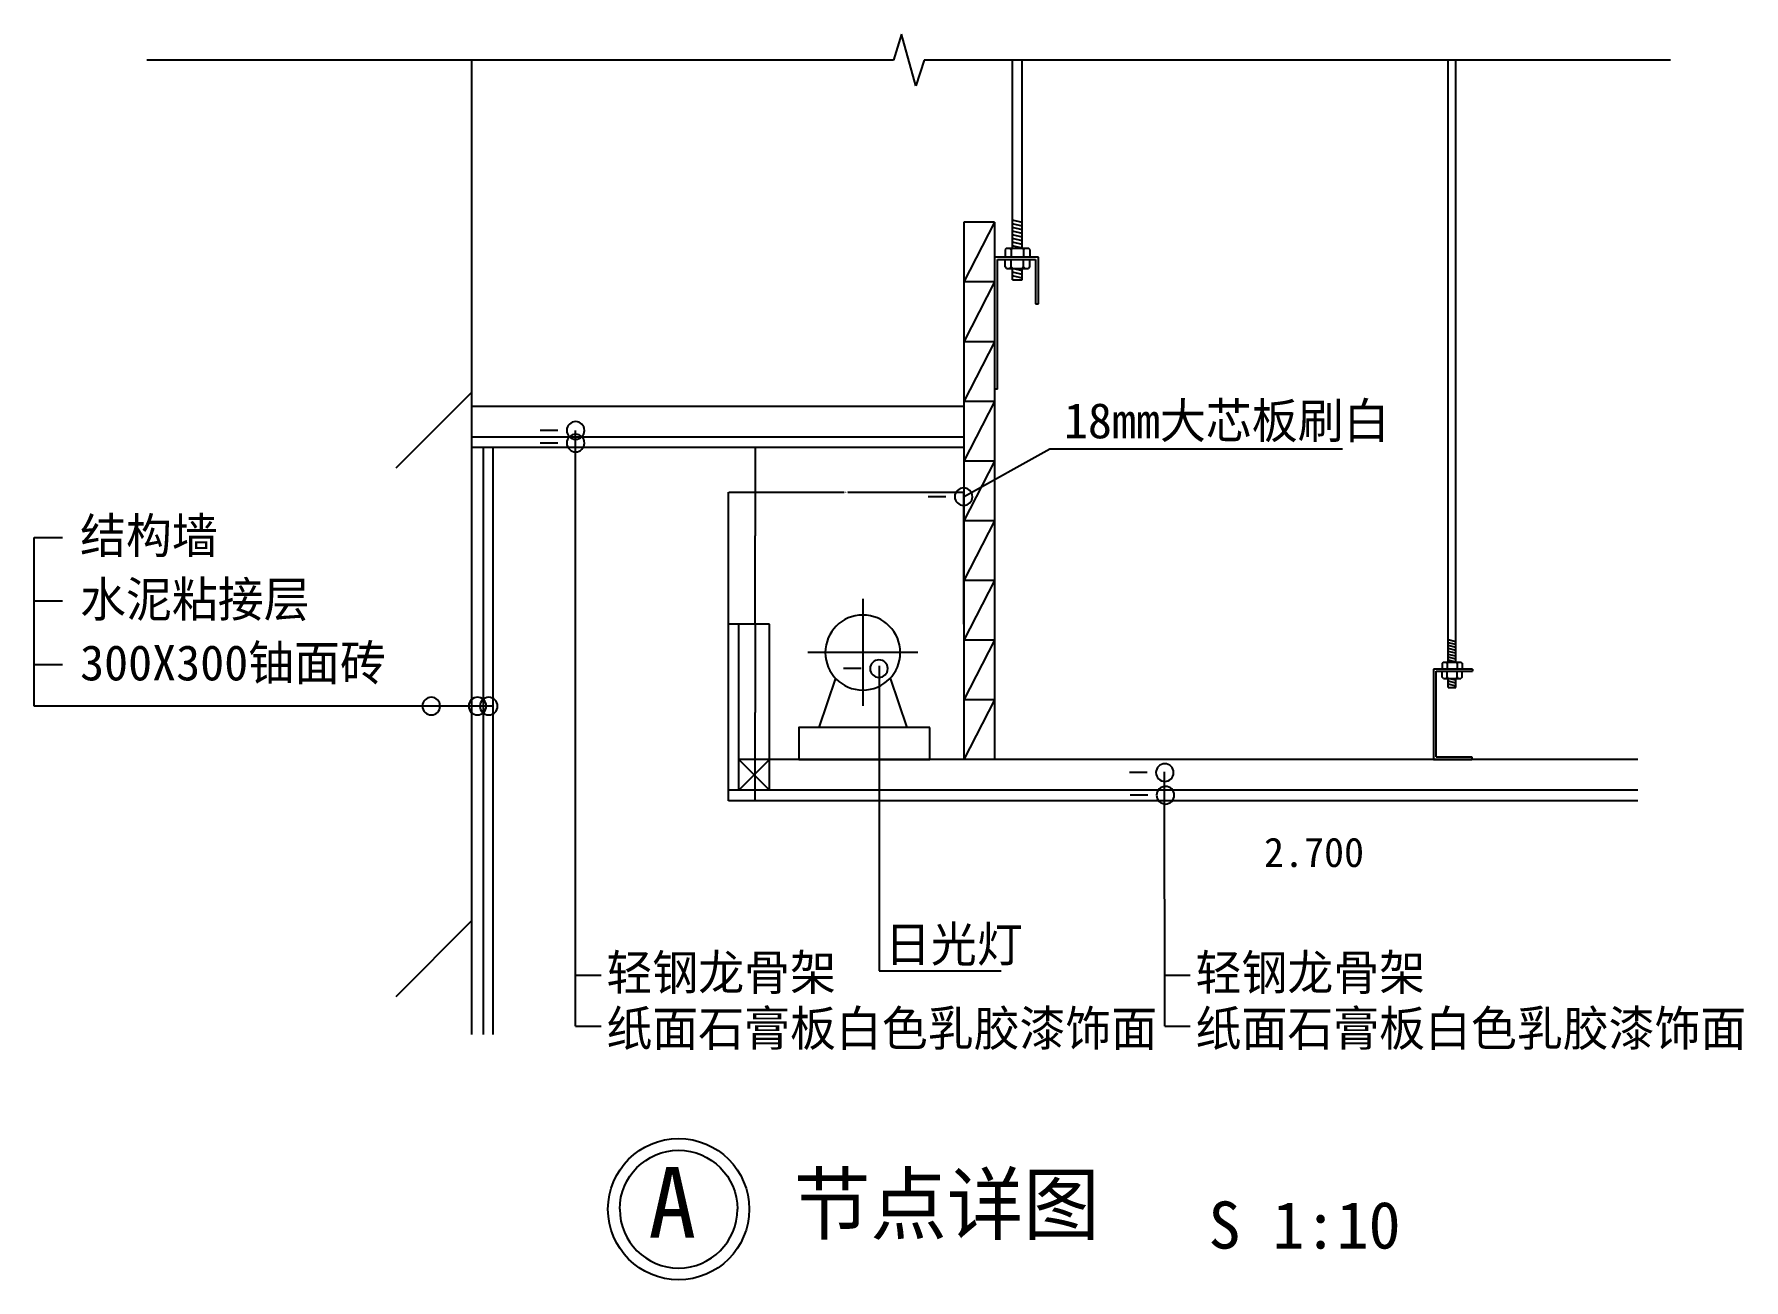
# Model space of a CAD drawing. Header units: metres. Extents: x 4809 to 6261, y -10391 to -9333.
import ezdxf

# ---------------------------------------------------------------- set-up
doc = ezdxf.new("R2010")
doc.units = ezdxf.units.M
for name, color, linetype in [('20', 1, 'Continuous'), ('6', 1, 'Continuous'), ('7', 7, 'Continuous'), ('8', 7, 'Continuous'), ('OTHER', 7, 'Continuous'), ('PUB_DIM', 3, 'Continuous'), ('PUB_HATCH', 7, 'Continuous'), ('PUB_TEXT', 7, 'Continuous'), ('WALL', 7, 'Continuous'), ('WINDOW', 2, 'Continuous'), ('填充', 2, 'Continuous')]:
    doc.layers.add(name, color=color, linetype=linetype)
doc.dimstyles.get("Standard").update_dxf_attribs({"dimtxt": 2.5, "dimasz": 2.5, "dimexe": 1.25, "dimexo": 0.625, "dimtad": 1, "dimcen": 2.5, "dimazin": 3, "dimtfac": 1, "dimtmove": 0, "dimatfit": 3})

# ---------------------------------------------------------------- blocks, each defined once
blk = doc.blocks.new('HY-4')
at = {"layer": '20'}
for points in [[(-5, 0, -1), (5, 0, -1)], [(-5, 0, 1), (5, 0, 1)]]:
    blk.add_lwpolyline(points, format="xyb", dxfattribs=at)
blk.add_circle((0, 0), 6, dxfattribs=at)
blk.add_circle((0, 0), 6, dxfattribs=at)
blk = doc.blocks.new('_DOT')
at = {"color": 0, "linetype": 'ByBlock'}
blk.add_line((-0.5, 0), (-1, 0), dxfattribs=at)
blk.add_lwpolyline([(-0.25, 0, 1), (0.25, 0, 1)], format="xyb", close=True, dxfattribs=at)
blk = doc.blocks.new('A$C51C67223')
at = {"layer": '20'}
for p, q in [((57, 136.46), (57, 45.62)), ((10.19, 90.95), (103.58, 90.95)), ((33.83, 69.09), (19.6, 27.37)), ((80.16, 69.09), (94.4, 27.37))]:
    blk.add_line(p, q, dxfattribs=at)
blk.add_lwpolyline([(0, 27.37), (111.24, 27.37), (111.24, 0), (0, 0)], close=True, dxfattribs=at)
blk.add_circle((57, 90.95), 31.85, dxfattribs=at)
blk = doc.blocks.new('_CLOSEDFILLED')
at = {"color": 0, "linetype": 'BYBLOCK'}
blk.add_solid([(-1, 0.2), (0, 0), (-1, -0.2)], dxfattribs=at)
blk = doc.blocks.new('*D1')
for p, q in [((5421.32, -9684.02), (5421.32, -9759.02)), ((5421.07, -9759.02), (5420.82, -9759.02)), ((5421.32, -9834.02), (5421.32, -9759.02)), ((5421.32, -9759.02), (5421.32, -9759.02)), ((5421.57, -9759.02), (5421.82, -9759.02))]:
    blk.add_line(p, q)
at = {"layer": 'Defpoints'}
for p in [(5421.32, -9684.02), (5421.32, -9759.02), (5421.32, -9834.02)]:
    blk.add_point(p, dxfattribs=at)
at = {"layer": 'PUB_DIM', "xscale": 0.25, "yscale": 0.25}
blk.add_blockref('_CLOSEDFILLED', (5421.32, -9759.02), dxfattribs=at)
at = {"layer": 'PUB_DIM', "xscale": 0.25, "yscale": 0.25, "rotation": 180}
blk.add_blockref('_CLOSEDFILLED', (5421.32, -9759.02), dxfattribs=at)
at = {"layer": 'PUB_DIM', "insert": (5421.32, -9757.895), "char_height": 1, "attachment_point": 5}
blk.add_mtext('0', dxfattribs=at)
blk = doc.blocks.new('*D2')
for p, q in [((5421.32, -9834.02), (5421.32, -9909.02)), ((5421.07, -9909.02), (5420.82, -9909.02)), ((5421.32, -9984.02), (5421.32, -9909.02)), ((5421.32, -9909.02), (5421.32, -9909.02)), ((5421.57, -9909.02), (5421.82, -9909.02))]:
    blk.add_line(p, q)
at = {"layer": 'Defpoints'}
for p in [(5421.32, -9834.02), (5421.32, -9909.02), (5421.32, -9984.02)]:
    blk.add_point(p, dxfattribs=at)
at = {"layer": 'PUB_DIM', "xscale": 0.25, "yscale": 0.25}
blk.add_blockref('_CLOSEDFILLED', (5421.32, -9909.02), dxfattribs=at)
at = {"layer": 'PUB_DIM', "xscale": 0.25, "yscale": 0.25, "rotation": 180}
blk.add_blockref('_CLOSEDFILLED', (5421.32, -9909.02), dxfattribs=at)
at = {"layer": 'PUB_DIM', "insert": (5421.32, -9907.895), "char_height": 1, "attachment_point": 5}
blk.add_mtext('0', dxfattribs=at)
blk = doc.blocks.new('*D3')
for p, q in [((5398.63, -9834.02), (5398.63, -9721.73)), ((5398.88, -9721.73), (5497.13, -9721.73)), ((5500.13, -9721.73), (5598.38, -9721.73)), ((5598.63, -9834.02), (5598.63, -9721.73))]:
    blk.add_line(p, q)
at = {"layer": 'Defpoints'}
for p in [(5398.63, -9721.73), (5398.63, -9834.02), (5598.63, -9834.02)]:
    blk.add_point(p, dxfattribs=at)
at = {"layer": 'PUB_DIM', "xscale": 0.25, "yscale": 0.25, "rotation": 180}
blk.add_blockref('_CLOSEDFILLED', (5398.63, -9721.73), dxfattribs=at)
at = {"layer": 'PUB_DIM', "xscale": 0.25, "yscale": 0.25}
blk.add_blockref('_CLOSEDFILLED', (5598.63, -9721.73), dxfattribs=at)
at = {"layer": 'PUB_DIM', "insert": (5498.63, -9721.73), "char_height": 1, "attachment_point": 5}
blk.add_mtext('200', dxfattribs=at)

msp = doc.modelspace()

# ---------------------------------------------------------------- hatches: boundary and pattern name
at = {"layer": '20'}
h = msp.add_hatch(dxfattribs=at)
h.set_pattern_fill('AR-SAND', scale=6)
h.paths.add_polyline_path([(5190.63, -9684.02), (5180.63, -9684.02), (5180.63, -10182.52), (5190.63, -10182.52)])
at = {"layer": '填充'}
h = msp.add_hatch(dxfattribs=at)
h.set_pattern_fill('ANSI31', scale=100)
h.paths.add_polyline_path([(5180.63, -9354.8), (5116.26, -9354.8), (5116.26, -10182.52), (5180.63, -10182.52)])

# ---------------------------------------------------------------- linework, layer by layer
at = {"layer": '20'}
for p, q in [((5180.63, -10182.52), (5180.63, -9354.8)), ((5598.63, -9492.58), (5598.63, -9949.02)), ((5624.63, -9492.58), (5624.63, -9949.02)), ((5598.63, -9649.02), (5180.63, -9649.02)), ((5598.63, -9675.02), (5180.63, -9675.02)), ((5190.63, -10182.52), (5190.63, -9684.02)), ((5407.63, -9975.02), (5407.63, -9834.02)), ((5407.63, -9975.02), (5407.63, -9834.02)), ((5433.63, -9975.02), (5433.63, -9834.02)), ((5433.63, -9975.02), (5433.63, -9834.02)), ((6171.27, -9949.02), (5407.63, -9949.02)), ((5433.63, -9975.02), (5407.63, -9949.02)), ((5433.63, -9949.02), (5407.63, -9975.02)), ((6171.27, -9975.02), (5398.63, -9975.02))]:
    msp.add_line(p, q, dxfattribs=at)
at = {"layer": '6'}
for p, q in [((5640.15, -9514.42), (5640.15, -9354.8)), ((5648.15, -9514.42), (5648.15, -9354.8)), ((6010.33, -9866.14), (6010.33, -9354.8)), ((6016.72, -9866.14), (6016.72, -9354.8)), ((5624.63, -9492.58), (5598.63, -9492.58)), ((5648.15, -9492.79), (5640.15, -9490.82)), ((5648.15, -9495.88), (5640.15, -9493.91)), ((5648.15, -9498.97), (5640.15, -9497)), ((5648.15, -9502.06), (5640.15, -9500.09)), ((5635.07, -9514.42), (5633.76, -9515.73)), ((5635.07, -9514.42), (5653.55, -9514.42)), ((5638.87, -9515.73), (5637.55, -9514.42)), ((5640.21, -9514.42), (5638.9, -9515.73)), ((5648.15, -9505.15), (5640.15, -9503.18)), ((5648.15, -9508.24), (5640.15, -9506.27)), ((5648.15, -9511.33), (5640.15, -9509.36)), ((5648.15, -9514.42), (5640.15, -9512.45)), ((5649.43, -9515.73), (5648.12, -9514.42)), ((5650.78, -9514.42), (5649.46, -9515.73)), ((5654.86, -9515.73), (5653.55, -9514.42)), ((5649.46, -9522.09), (5624.63, -9522.09)), ((5627.23, -9634.35), (5627.23, -9524.18)), ((5627.23, -9524.18), (5659.53, -9524.18)), ((5633.76, -9515.73), (5633.76, -9522.09)), ((5633.76, -9530.54), (5633.76, -9524.18)), ((5638.9, -9515.73), (5638.9, -9522.09)), ((5638.9, -9530.54), (5638.9, -9524.18)), ((5662.14, -9522.09), (5648.15, -9522.09)), ((5649.46, -9515.73), (5649.46, -9522.09)), ((5649.46, -9530.54), (5649.46, -9524.18)), ((5654.86, -9515.73), (5654.86, -9522.09)), ((5654.86, -9530.54), (5654.86, -9524.18)), ((5659.53, -9524.18), (5659.53, -9561.94)), ((5662.14, -9561.94), (5662.14, -9522.09)), ((5635.07, -9531.85), (5633.76, -9530.54)), ((5635.07, -9531.85), (5653.55, -9531.85)), ((5638.87, -9530.54), (5637.55, -9531.85)), ((5640.21, -9531.85), (5638.9, -9530.54)), ((5640.15, -9541.47), (5640.15, -9531.79)), ((5648.15, -9533.76), (5640.15, -9531.79)), ((5648.15, -9536.85), (5640.15, -9534.88)), ((5648.15, -9539.94), (5640.15, -9537.97)), ((5640.15, -9541.47), (5648.15, -9541.47)), ((5649.43, -9530.54), (5648.12, -9531.85)), ((5648.15, -9541.47), (5648.15, -9531.82)), ((5650.78, -9531.85), (5649.46, -9530.54)), ((5654.86, -9530.54), (5653.55, -9531.85)), ((5659.53, -9561.94), (5662.14, -9561.94)), ((5627.23, -9634.35), (5624.63, -9634.35)), ((5398.63, -9984.02), (5398.63, -9834.02)), ((6016.72, -9848.84), (6010.33, -9847.27)), ((6016.72, -9851.31), (6010.33, -9849.74)), ((6016.72, -9853.78), (6010.33, -9852.21)), ((6016.72, -9856.26), (6010.33, -9854.68)), ((6016.72, -9858.73), (6010.33, -9857.15)), ((6016.72, -9861.2), (6010.33, -9859.63)), ((6016.72, -9863.67), (6010.33, -9862.1)), ((5997.91, -9872.28), (5997.91, -9949.02)), ((6017.77, -9872.28), (5997.91, -9872.28)), ((5999.99, -9873.95), (6030.78, -9873.95)), ((5999.99, -9946.62), (5999.99, -9873.95)), ((6006.27, -9866.14), (6005.21, -9867.2)), ((6005.21, -9867.2), (6005.21, -9872.28)), ((6005.21, -9879.04), (6005.21, -9873.95)), ((6006.27, -9866.14), (6021.04, -9866.14)), ((6009.3, -9867.2), (6008.25, -9866.14)), ((6010.38, -9866.14), (6009.32, -9867.2)), ((6009.32, -9867.2), (6009.32, -9872.28)), ((6009.32, -9879.04), (6009.32, -9873.95)), ((6016.72, -9866.14), (6010.33, -9864.57)), ((6017.75, -9867.2), (6016.7, -9866.14)), ((6030.78, -9872.28), (6016.72, -9872.28)), ((6018.83, -9866.14), (6017.77, -9867.2)), ((6017.77, -9867.2), (6017.77, -9872.28)), ((6017.77, -9879.04), (6017.77, -9873.95)), ((6022.09, -9867.2), (6021.04, -9866.14)), ((6022.09, -9867.2), (6022.09, -9872.28)), ((6022.09, -9879.04), (6022.09, -9873.95)), ((6030.78, -9872.28), (6030.78, -9873.95)), ((5997.91, -9888.92), (5997.91, -9949.02)), ((6006.27, -9880.09), (6005.21, -9879.04)), ((6006.27, -9880.09), (6021.04, -9880.09)), ((6009.3, -9879.04), (6008.25, -9880.09)), ((6010.38, -9880.09), (6009.32, -9879.04)), ((6016.72, -9881.62), (6010.33, -9880.04)), ((6010.33, -9887.78), (6010.33, -9880.04)), ((6016.72, -9884.09), (6010.33, -9882.51)), ((6016.72, -9886.56), (6010.33, -9884.99)), ((6010.33, -9887.78), (6016.72, -9887.78)), ((6017.75, -9879.04), (6016.7, -9880.09)), ((6016.72, -9887.78), (6016.72, -9880.07)), ((6018.83, -9880.09), (6017.77, -9879.04)), ((6022.09, -9879.04), (6021.04, -9880.09)), ((5999.99, -9949.02), (5997.91, -9949.02)), ((5997.91, -9949.02), (6030.42, -9949.02)), ((5999.99, -9946.62), (6030.42, -9946.62)), ((6030.42, -9946.62), (6030.42, -9949.02))]:
    msp.add_line(p, q, dxfattribs=at)
at = {"layer": 'OTHER'}
for p, q in [((5545.86, -9332.8), (5538.86, -9354.8)), ((5557.86, -9376.8), (5545.86, -9332.8)), ((5538.86, -9354.8), (4904.45, -9354.8)), ((5564.86, -9354.8), (5557.86, -9376.8)), ((6199.27, -9354.8), (5564.86, -9354.8))]:
    msp.add_line(p, q, dxfattribs=at)
at = {"layer": 'PUB_HATCH'}
for p, q in [((5624.63, -9492.58), (5598.63, -9543.3)), ((5624.63, -9543.3), (5598.63, -9594.01)), ((5624.63, -9543.3), (5598.63, -9543.3)), ((5624.63, -9594.01), (5598.63, -9644.73)), ((5624.63, -9594.01), (5598.63, -9594.01)), ((5624.63, -9594.01), (5598.63, -9594.01)), ((5624.63, -9594.01), (5598.63, -9594.01)), ((5624.63, -9644.73), (5598.63, -9695.44)), ((5624.63, -9644.73), (5598.63, -9644.73)), ((5624.63, -9644.73), (5598.63, -9695.44)), ((5624.63, -9644.73), (5598.63, -9644.73)), ((5624.63, -9695.44), (5598.63, -9746.16)), ((5624.63, -9695.44), (5598.63, -9695.44)), ((5624.63, -9695.44), (5598.63, -9695.44)), ((5624.63, -9746.16), (5598.63, -9796.87)), ((5624.63, -9746.16), (5598.63, -9746.16)), ((5624.63, -9796.87), (5598.63, -9847.59)), ((5624.63, -9796.87), (5598.63, -9796.87)), ((5624.63, -9847.59), (5598.63, -9898.3)), ((5624.63, -9847.59), (5598.63, -9847.59)), ((5624.63, -9898.3), (5598.63, -9949.02)), ((5624.63, -9898.3), (5598.63, -9898.3))]:
    msp.add_line(p, q, dxfattribs=at)
at = {"layer": 'PUB_TEXT'}
for p, q in [((5268.81, -10175.51), (5268.81, -9669.35)), ((5598.52, -9725.66), (5671.73, -9685.09)), ((5671.73, -9685.09), (5920.51, -9685.09)), ((4808.75, -9903.62), (4808.75, -9760.27)), ((4808.75, -9760.27), (4832.75, -9760.27)), ((4808.75, -9814.27), (4832.75, -9814.27)), ((4808.75, -9868.27), (4832.75, -9868.27)), ((5526.86, -9869.39), (5526.86, -10128.32)), ((5198.63, -9903.62), (4808.75, -9903.62)), ((5769.39, -10175.51), (5769.32, -9959.47)), ((5268.81, -10132.13), (5290.52, -10132.13)), ((5526.86, -10128.32), (5630.36, -10128.32)), ((5769.39, -10132.13), (5791.1, -10132.13)), ((5268.81, -10175.51), (5290.52, -10175.51)), ((5769.39, -10175.51), (5791.1, -10175.51))]:
    msp.add_line(p, q, dxfattribs=at)
at = {"layer": 'WALL'}
for p, q in [((5598.63, -9684.02), (5180.63, -9684.02)), ((5198.63, -10182.52), (5198.63, -9684.02)), ((5433.63, -9834.02), (5398.63, -9834.02)), ((5398.63, -9984.02), (5398.63, -9834.02)), ((5398.63, -9984.02), (5398.63, -9834.02)), ((5433.63, -9834.02), (5398.63, -9834.02)), ((6171.27, -9984.02), (5398.63, -9984.02)), ((5598.63, -9984.02), (5398.63, -9984.02)), ((6171.27, -9984.02), (5448.63, -9984.02)), ((5598.63, -9984.02), (5448.63, -9984.02))]:
    msp.add_line(p, q, dxfattribs=at)

# ---------------------------------------------------------------- block references
at = {"layer": '8', "xscale": 10, "yscale": 10, "zscale": 10}
msp.add_blockref('HY-4', (5356.31, -10330.92), dxfattribs=at)
at = {"layer": 'PUB_TEXT', "xscale": 30, "yscale": 30, "zscale": 30}
for p in [(5268.81, -9669.35), (5268.81, -9680.09), (5598.52, -9725.66), (5526.55, -9871.76), (5146.17, -9903.57), (5185.44, -9903.57), (5194.99, -9903.62), (5769.47, -9960.06), (5770.01, -9979.25)]:
    msp.add_blockref('_DOT', p, dxfattribs=at)
at = {"layer": 'WINDOW', "xscale": -1}
msp.add_blockref('A$C51C67223', (5569.84, -9949.02), dxfattribs=at)

# ---------------------------------------------------------------- texts
for s, height, p in [('A', 60, (5330.53, -10355.2)), ('节点详图', 50, (5454.24, -10351.62)), ('S 1:10', 40, (5806.59, -10364.41))]:
    msp.add_text(s, height=height).set_placement(p)
at = {"layer": '7'}
msp.add_text('2.700', height=25, dxfattribs=at).set_placement((5853.73, -10040.25))
at = {"layer": 'PUB_TEXT'}
for s, p in [('18mm大芯板刷白', (5683.73, -9676.09)), ('结构墙', (4847.75, -9773.77)), ('水泥粘接层', (4847.75, -9827.77)), ('300X300铀面砖', (4847.75, -9881.77)), ('日光灯', (5531.66, -10120.82)), ('轻钢龙骨架', (5295.02, -10144.87)), ('轻钢龙骨架', (5795.6, -10144.87)), ('纸面石膏板白色乳胶漆饰面', (5295.02, -10192.31)), ('纸面石膏板白色乳胶漆饰面', (5795.6, -10192.31))]:
    msp.add_text(s, height=30, dxfattribs=at).set_placement(p)

# ---------------------------------------------------------------- dimensions: what is measured, and where the dimension line sits
at = {"layer": 'PUB_DIM'}
for base, p1, p2, picture, middle in [((5421.32, -9759.02), (5421.32, -9684.02), (5421.32, -9834.02), '*D1', (5421.32, -9757.895)), ((5398.63, -9721.73), (5398.63, -9834.02), (5598.63, -9834.02), '*D3', (5498.63, -9721.73)), ((5421.32, -9909.02), (5421.32, -9834.02), (5421.32, -9984.02), '*D2', (5421.32, -9907.895))]:
    dim = msp.add_linear_dim(base=base, p1=p1, p2=p2, dimstyle='Standard', dxfattribs=at)
    dim.commit()
    dim.dimension.update_dxf_attribs({"geometry": picture, "text_midpoint": middle})

doc.saveas('drawing.dxf')
